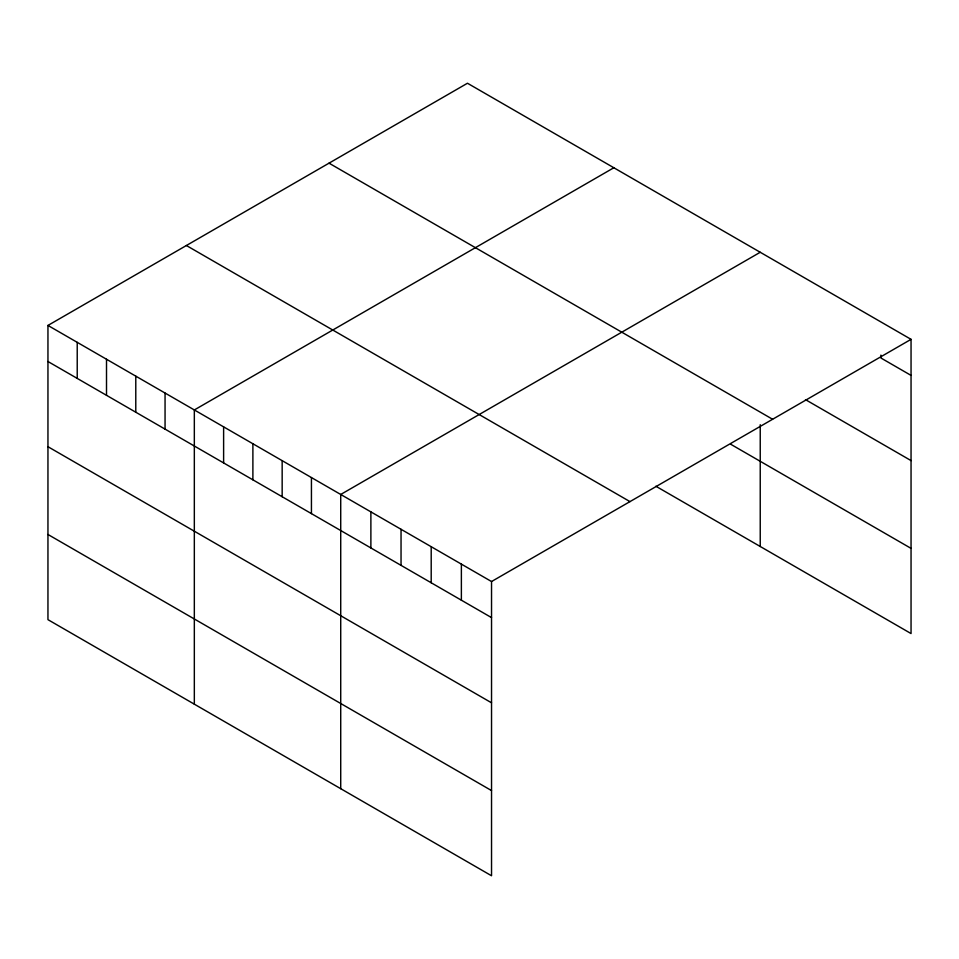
<?xml version="1.0" encoding="UTF-8"?>
<svg xmlns="http://www.w3.org/2000/svg" width="959" height="959" viewBox="0 0 959 959"><rect width="100%" height="100%" fill="white"/><g stroke="black" fill="none" stroke-linecap="round" stroke-linejoin="round"><path stroke-width="1.44" d="M47.95 325.437L491.535 581.538L491.535 875.759L47.95 619.658L47.95 325.437L467.465 83.241L911.05 339.342L911.05 633.563L655.86 486.225M613.844 167.753L194.329 409.961L194.329 704.182M760.235 252.265L340.721 494.472L340.721 788.694M491.535 581.538L911.05 339.342M911.05 375.401L880.889 357.983L880.889 355.106M805.476 399.639L911.05 460.596M329.021 163.162L772.606 419.263M730.95 444.389L911.05 548.368M186.394 245.516L629.979 501.617M47.95 361.507L491.535 617.608M47.95 446.702L491.535 702.803M47.95 534.475L491.535 790.576M760.235 424.717L760.235 546.486M461.375 564.132L461.375 600.19M431.202 546.714L431.202 582.772M401.042 529.296L401.042 565.366M370.881 511.878L370.881 547.949M311.435 477.57L311.435 513.628M282.162 460.668L282.162 496.726M252.888 443.765L252.888 479.824M223.615 426.863L223.615 462.921M165.056 393.058L165.056 429.117M135.782 376.156L135.782 412.214M106.509 359.253L106.509 395.312M77.223 342.351L77.223 378.409"/></g></svg>
